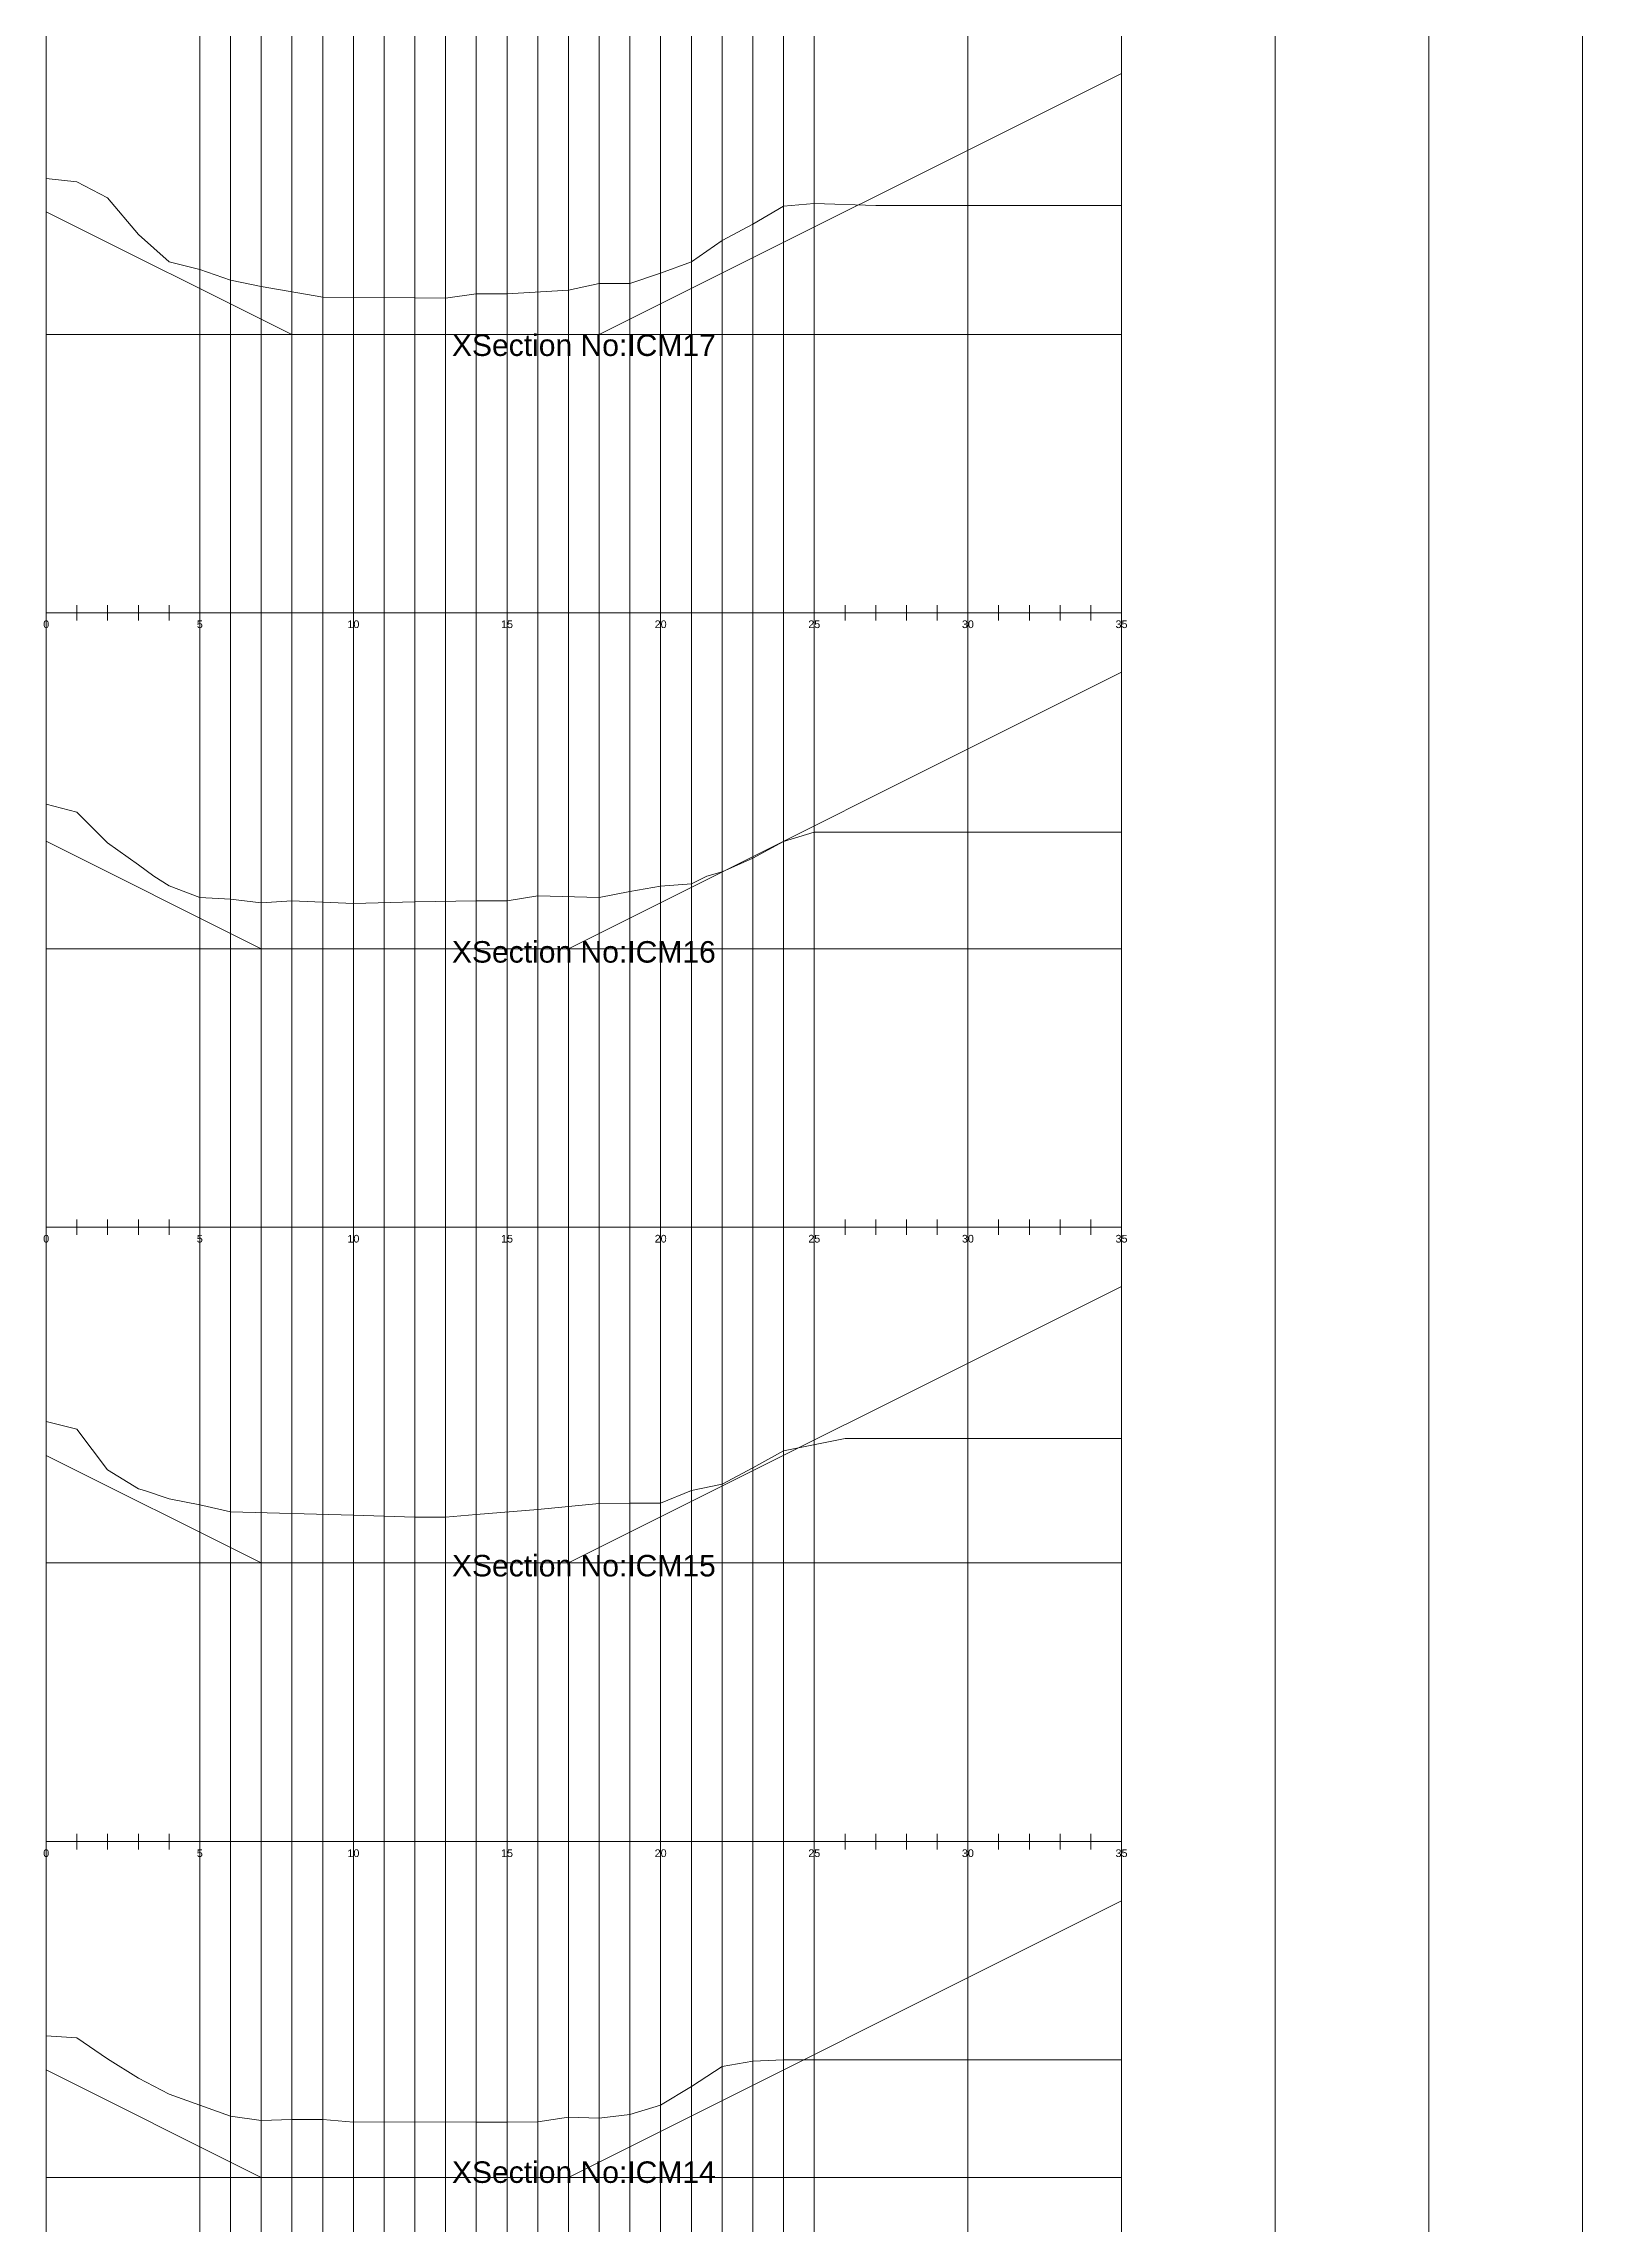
# Model space of a CAD drawing. Header units: inches. Extents: x 1000 to 1050, y 19 to 510.
# Drawn here: x 999.9 to 1050, y 307.5 to 378.5 of the extents above; entities that cross this region are included whole.
import ezdxf

# ---------------------------------------------------------------- set-up
doc = ezdxf.new("R2010")
doc.units = ezdxf.units.IN
doc.header["$LTSCALE"] = 7
doc.header["$MEASUREMENT"] = 0
doc.layers.add('Cross Section Labels', color=7, linetype='Continuous', lineweight=9)
doc.styles.get("Standard").update_dxf_attribs({"font": 'arial.ttf'})

msp = doc.modelspace()

# ---------------------------------------------------------------- linework, layer by layer
at = {"layer": 'Cross Section Labels'}
for p, q in [((1000, 510), (1000, 20)), ((1005, 510), (1005, 20)), ((1006, 260), (1006, 510)), ((1007, 260), (1007, 510)), ((1008, 260), (1008, 510)), ((1009, 260), (1009, 510)), ((1010, 510), (1010, 20)), ((1010, 260), (1010, 510)), ((1010, 260), (1010, 510)), ((1011, 260), (1011, 510)), ((1012, 260), (1012, 510)), ((1013, 260), (1013, 510)), ((1014, 260), (1014, 510)), ((1015, 510), (1015, 20)), ((1015, 260), (1015, 510)), ((1016, 260), (1016, 510)), ((1017, 260), (1017, 510)), ((1018, 260), (1018, 510)), ((1019, 260), (1019, 510)), ((1020, 510), (1020, 20)), ((1020, 260), (1020, 510)), ((1020, 260), (1020, 510)), ((1021, 260), (1021, 510)), ((1022, 260), (1022, 510)), ((1023, 260), (1023, 510)), ((1024, 260), (1024, 510)), ((1025, 510), (1025, 20)), ((1030, 510), (1030, 20)), ((1035, 510), (1035, 20)), ((1040, 510), (1040, 20)), ((1045, 510), (1045, 20)), ((1050, 510), (1050, 20)), ((1000, 369.05), (1035, 369.05)), ((1000, 349.06), (1035, 349.06)), ((1000, 329.07), (1035, 329.07)), ((1000, 309.07), (1035, 309.07))]:
    msp.add_line(p, q, dxfattribs=at)
for points in [[(1000, 373.05), (1008, 369.05), (1013, 369.05), (1018, 369.05), (1035, 377.55)], [(1035, 373.258), (1027, 373.258), (1025, 373.318), (1024, 373.228), (1023, 372.648), (1022, 372.118), (1021, 371.418), (1020, 371.048), (1019, 370.718), (1018, 370.718), (1017, 370.498), (1015, 370.378), (1014, 370.378), (1013, 370.238), (1011, 370.258), (1009, 370.268), (1007, 370.618), (1006, 370.828), (1005, 371.168), (1004, 371.418), (1003, 372.308), (1002, 373.508), (1001, 374.028), (1000, 374.138)], [(1000, 359.75), (1000, 360.25)], [(1000, 359.75), (1000, 360.25)], [(1000, 360), (1035, 360)], [(1000, 360), (1035, 360)], [(1001, 359.75), (1001, 360.25)], [(1001, 359.75), (1001, 360.25)], [(1002, 359.75), (1002, 360.25)], [(1002, 359.75), (1002, 360.25)], [(1003, 359.75), (1003, 360.25)], [(1003, 359.75), (1003, 360.25)], [(1004, 359.75), (1004, 360.25)], [(1004, 359.75), (1004, 360.25)], [(1005, 359.75), (1005, 360.25)], [(1005, 359.75), (1005, 360.25)], [(1006, 359.75), (1006, 360.25)], [(1006, 359.75), (1006, 360.25)], [(1007, 359.75), (1007, 360.25)], [(1007, 359.75), (1007, 360.25)], [(1008, 359.75), (1008, 360.25)], [(1008, 359.75), (1008, 360.25)], [(1009, 359.75), (1009, 360.25)], [(1009, 359.75), (1009, 360.25)], [(1010, 359.75), (1010, 360.25)], [(1010, 359.75), (1010, 360.25)], [(1011, 359.75), (1011, 360.25)], [(1011, 359.75), (1011, 360.25)], [(1012, 359.75), (1012, 360.25)], [(1012, 359.75), (1012, 360.25)], [(1013, 359.75), (1013, 360.25)], [(1013, 359.75), (1013, 360.25)], [(1014, 359.75), (1014, 360.25)], [(1014, 359.75), (1014, 360.25)], [(1015, 359.75), (1015, 360.25)], [(1015, 359.75), (1015, 360.25)], [(1016, 359.75), (1016, 360.25)], [(1016, 359.75), (1016, 360.25)], [(1017, 359.75), (1017, 360.25)], [(1017, 359.75), (1017, 360.25)], [(1018, 359.75), (1018, 360.25)], [(1018, 359.75), (1018, 360.25)], [(1019, 359.75), (1019, 360.25)], [(1019, 359.75), (1019, 360.25)], [(1020, 359.75), (1020, 360.25)], [(1020, 359.75), (1020, 360.25)], [(1021, 359.75), (1021, 360.25)], [(1021, 359.75), (1021, 360.25)], [(1022, 359.75), (1022, 360.25)], [(1022, 359.75), (1022, 360.25)], [(1023, 359.75), (1023, 360.25)], [(1023, 359.75), (1023, 360.25)], [(1024, 359.75), (1024, 360.25)], [(1024, 359.75), (1024, 360.25)], [(1025, 359.75), (1025, 360.25)], [(1025, 359.75), (1025, 360.25)], [(1026, 359.75), (1026, 360.25)], [(1026, 359.75), (1026, 360.25)], [(1027, 359.75), (1027, 360.25)], [(1027, 359.75), (1027, 360.25)], [(1028, 359.75), (1028, 360.25)], [(1028, 359.75), (1028, 360.25)], [(1029, 359.75), (1029, 360.25)], [(1029, 359.75), (1029, 360.25)], [(1030, 359.75), (1030, 360.25)], [(1030, 359.75), (1030, 360.25)], [(1031, 359.75), (1031, 360.25)], [(1031, 359.75), (1031, 360.25)], [(1032, 359.75), (1032, 360.25)], [(1032, 359.75), (1032, 360.25)], [(1033, 359.75), (1033, 360.25)], [(1033, 359.75), (1033, 360.25)], [(1034, 359.75), (1034, 360.25)], [(1034, 359.75), (1034, 360.25)], [(1035, 359.75), (1035, 360.25)], [(1035, 359.75), (1035, 360.25)], [(1000, 352.56), (1007, 349.06), (1012, 349.06), (1017, 349.06), (1035, 358.06)], [(1035, 352.857), (1035, 352.857), (1025, 352.857), (1024, 352.557), (1023, 352.007), (1022, 351.567), (1021.5, 351.426), (1021, 351.176), (1020, 351.096), (1019, 350.926), (1018, 350.726), (1016, 350.786), (1015, 350.626), (1014, 350.626), (1012, 350.586), (1010, 350.536), (1008, 350.626), (1007, 350.556), (1006, 350.676), (1005, 350.726), (1004, 351.106), (1003.5, 351.426), (1003, 351.794), (1002, 352.507), (1001, 353.507), (1000, 353.767)], [(1000, 339.75), (1000, 340.25)], [(1000, 339.75), (1000, 340.25)], [(1000, 340), (1035, 340)], [(1000, 340), (1035, 340)], [(1001, 339.75), (1001, 340.25)], [(1001, 339.75), (1001, 340.25)], [(1002, 339.75), (1002, 340.25)], [(1002, 339.75), (1002, 340.25)], [(1003, 339.75), (1003, 340.25)], [(1003, 339.75), (1003, 340.25)], [(1004, 339.75), (1004, 340.25)], [(1004, 339.75), (1004, 340.25)], [(1005, 339.75), (1005, 340.25)], [(1005, 339.75), (1005, 340.25)], [(1006, 339.75), (1006, 340.25)], [(1006, 339.75), (1006, 340.25)], [(1007, 339.75), (1007, 340.25)], [(1007, 339.75), (1007, 340.25)], [(1008, 339.75), (1008, 340.25)], [(1008, 339.75), (1008, 340.25)], [(1009, 339.75), (1009, 340.25)], [(1009, 339.75), (1009, 340.25)], [(1010, 339.75), (1010, 340.25)], [(1010, 339.75), (1010, 340.25)], [(1011, 339.75), (1011, 340.25)], [(1011, 339.75), (1011, 340.25)], [(1012, 339.75), (1012, 340.25)], [(1012, 339.75), (1012, 340.25)], [(1013, 339.75), (1013, 340.25)], [(1013, 339.75), (1013, 340.25)], [(1014, 339.75), (1014, 340.25)], [(1014, 339.75), (1014, 340.25)], [(1015, 339.75), (1015, 340.25)], [(1015, 339.75), (1015, 340.25)], [(1016, 339.75), (1016, 340.25)], [(1016, 339.75), (1016, 340.25)], [(1017, 339.75), (1017, 340.25)], [(1017, 339.75), (1017, 340.25)], [(1018, 339.75), (1018, 340.25)], [(1018, 339.75), (1018, 340.25)], [(1019, 339.75), (1019, 340.25)], [(1019, 339.75), (1019, 340.25)], [(1020, 339.75), (1020, 340.25)], [(1020, 339.75), (1020, 340.25)], [(1021, 339.75), (1021, 340.25)], [(1021, 339.75), (1021, 340.25)], [(1022, 339.75), (1022, 340.25)], [(1022, 339.75), (1022, 340.25)], [(1023, 339.75), (1023, 340.25)], [(1023, 339.75), (1023, 340.25)], [(1024, 339.75), (1024, 340.25)], [(1024, 339.75), (1024, 340.25)], [(1025, 339.75), (1025, 340.25)], [(1025, 339.75), (1025, 340.25)], [(1026, 339.75), (1026, 340.25)], [(1026, 339.75), (1026, 340.25)], [(1027, 339.75), (1027, 340.25)], [(1027, 339.75), (1027, 340.25)], [(1028, 339.75), (1028, 340.25)], [(1028, 339.75), (1028, 340.25)], [(1029, 339.75), (1029, 340.25)], [(1029, 339.75), (1029, 340.25)], [(1030, 339.75), (1030, 340.25)], [(1030, 339.75), (1030, 340.25)], [(1031, 339.75), (1031, 340.25)], [(1031, 339.75), (1031, 340.25)], [(1032, 339.75), (1032, 340.25)], [(1032, 339.75), (1032, 340.25)], [(1033, 339.75), (1033, 340.25)], [(1033, 339.75), (1033, 340.25)], [(1034, 339.75), (1034, 340.25)], [(1034, 339.75), (1034, 340.25)], [(1035, 339.75), (1035, 340.25)], [(1035, 339.75), (1035, 340.25)], [(1000, 332.57), (1007, 329.07), (1012, 329.07), (1017, 329.07), (1035, 338.07)], [(1035, 333.12), (1026, 333.12), (1024, 332.72), (1023, 332.17), (1022, 331.64), (1021, 331.432), (1020, 331.022), (1019, 331.012), (1018, 331.002), (1016, 330.812), (1014, 330.652), (1013, 330.562), (1012, 330.562), (1010, 330.622), (1008, 330.682), (1006, 330.732), (1005, 330.962), (1004, 331.162), (1003.2, 331.432), (1003, 331.48), (1002, 332.1), (1001, 333.43), (1000, 333.67)], [(1000, 319.75), (1000, 320.25)], [(1000, 319.75), (1000, 320.25)], [(1001, 319.75), (1001, 320.25)], [(1001, 319.75), (1001, 320.25)], [(1002, 319.75), (1002, 320.25)], [(1002, 319.75), (1002, 320.25)], [(1003, 319.75), (1003, 320.25)], [(1003, 319.75), (1003, 320.25)], [(1004, 319.75), (1004, 320.25)], [(1004, 319.75), (1004, 320.25)], [(1005, 319.75), (1005, 320.25)], [(1005, 319.75), (1005, 320.25)], [(1006, 319.75), (1006, 320.25)], [(1006, 319.75), (1006, 320.25)], [(1007, 319.75), (1007, 320.25)], [(1007, 319.75), (1007, 320.25)], [(1008, 319.75), (1008, 320.25)], [(1008, 319.75), (1008, 320.25)], [(1009, 319.75), (1009, 320.25)], [(1009, 319.75), (1009, 320.25)], [(1010, 319.75), (1010, 320.25)], [(1010, 319.75), (1010, 320.25)], [(1011, 319.75), (1011, 320.25)], [(1011, 319.75), (1011, 320.25)], [(1012, 319.75), (1012, 320.25)], [(1012, 319.75), (1012, 320.25)], [(1013, 319.75), (1013, 320.25)], [(1013, 319.75), (1013, 320.25)], [(1014, 319.75), (1014, 320.25)], [(1014, 319.75), (1014, 320.25)], [(1015, 319.75), (1015, 320.25)], [(1015, 319.75), (1015, 320.25)], [(1016, 319.75), (1016, 320.25)], [(1016, 319.75), (1016, 320.25)], [(1017, 319.75), (1017, 320.25)], [(1017, 319.75), (1017, 320.25)], [(1018, 319.75), (1018, 320.25)], [(1018, 319.75), (1018, 320.25)], [(1019, 319.75), (1019, 320.25)], [(1019, 319.75), (1019, 320.25)], [(1020, 319.75), (1020, 320.25)], [(1020, 319.75), (1020, 320.25)], [(1021, 319.75), (1021, 320.25)], [(1021, 319.75), (1021, 320.25)], [(1022, 319.75), (1022, 320.25)], [(1022, 319.75), (1022, 320.25)], [(1023, 319.75), (1023, 320.25)], [(1023, 319.75), (1023, 320.25)], [(1024, 319.75), (1024, 320.25)], [(1024, 319.75), (1024, 320.25)], [(1025, 319.75), (1025, 320.25)], [(1025, 319.75), (1025, 320.25)], [(1026, 319.75), (1026, 320.25)], [(1026, 319.75), (1026, 320.25)], [(1027, 319.75), (1027, 320.25)], [(1027, 319.75), (1027, 320.25)], [(1028, 319.75), (1028, 320.25)], [(1028, 319.75), (1028, 320.25)], [(1029, 319.75), (1029, 320.25)], [(1029, 319.75), (1029, 320.25)], [(1030, 319.75), (1030, 320.25)], [(1030, 319.75), (1030, 320.25)], [(1031, 319.75), (1031, 320.25)], [(1031, 319.75), (1031, 320.25)], [(1032, 319.75), (1032, 320.25)], [(1032, 319.75), (1032, 320.25)], [(1033, 319.75), (1033, 320.25)], [(1033, 319.75), (1033, 320.25)], [(1034, 319.75), (1034, 320.25)], [(1034, 319.75), (1034, 320.25)], [(1035, 319.75), (1035, 320.25)], [(1035, 319.75), (1035, 320.25)], [(1000, 320), (1035, 320)], [(1000, 320), (1035, 320)], [(1000, 312.57), (1007, 309.07), (1012, 309.07), (1017, 309.07), (1035, 318.07)], [(1035, 312.899), (1024, 312.899), (1023, 312.859), (1022, 312.679), (1021, 312.029), (1020, 311.428), (1019, 311.118), (1018, 310.998), (1017, 311.028), (1016, 310.878), (1015, 310.868), (1014, 310.868), (1012, 310.878), (1010, 310.868), (1009, 310.958), (1008, 310.958), (1007, 310.928), (1006, 311.068), (1005, 311.428), (1004, 311.779), (1003, 312.299), (1002, 312.929), (1001, 313.619), (1000, 313.679)]]:
    msp.add_lwpolyline(points, dxfattribs=at)

# ---------------------------------------------------------------- texts
for s, insert, char_height, attachment_point in [('XSection No:ICM17', (1017.5, 368.702), 0.7, 5), ('XSection No:ICM17', (1017.5, 368.702), 0.7, 5), ('0', (1000, 359.75), 0.25, 2), ('0', (1000, 359.75), 0.25, 2), ('5', (1005, 359.75), 0.25, 2), ('5', (1005, 359.75), 0.25, 2), ('10', (1010, 359.75), 0.25, 2), ('10', (1010, 359.75), 0.25, 2), ('15', (1015, 359.75), 0.25, 2), ('15', (1015, 359.75), 0.25, 2), ('20', (1020, 359.75), 0.25, 2), ('20', (1020, 359.75), 0.25, 2), ('25', (1025, 359.75), 0.25, 2), ('25', (1025, 359.75), 0.25, 2), ('30', (1030, 359.75), 0.25, 2), ('30', (1030, 359.75), 0.25, 2), ('35', (1035, 359.75), 0.25, 2), ('35', (1035, 359.75), 0.25, 2), ('XSection No:ICM16', (1017.5, 348.956), 0.7, 5), ('XSection No:ICM16', (1017.5, 348.956), 0.7, 5), ('0', (1000, 339.75), 0.25, 2), ('0', (1000, 339.75), 0.25, 2), ('5', (1005, 339.75), 0.25, 2), ('5', (1005, 339.75), 0.25, 2), ('10', (1010, 339.75), 0.25, 2), ('10', (1010, 339.75), 0.25, 2), ('15', (1015, 339.75), 0.25, 2), ('15', (1015, 339.75), 0.25, 2), ('20', (1020, 339.75), 0.25, 2), ('20', (1020, 339.75), 0.25, 2), ('25', (1025, 339.75), 0.25, 2), ('25', (1025, 339.75), 0.25, 2), ('30', (1030, 339.75), 0.25, 2), ('30', (1030, 339.75), 0.25, 2), ('35', (1035, 339.75), 0.25, 2), ('35', (1035, 339.75), 0.25, 2), ('XSection No:ICM15', (1017.5, 328.978), 0.7, 5), ('XSection No:ICM15', (1017.5, 328.978), 0.7, 5), ('0', (1000, 319.75), 0.25, 2), ('0', (1000, 319.75), 0.25, 2), ('5', (1005, 319.75), 0.25, 2), ('5', (1005, 319.75), 0.25, 2), ('10', (1010, 319.75), 0.25, 2), ('10', (1010, 319.75), 0.25, 2), ('15', (1015, 319.75), 0.25, 2), ('15', (1015, 319.75), 0.25, 2), ('20', (1020, 319.75), 0.25, 2), ('20', (1020, 319.75), 0.25, 2), ('25', (1025, 319.75), 0.25, 2), ('25', (1025, 319.75), 0.25, 2), ('30', (1030, 319.75), 0.25, 2), ('30', (1030, 319.75), 0.25, 2), ('35', (1035, 319.75), 0.25, 2), ('35', (1035, 319.75), 0.25, 2), ('XSection No:ICM14', (1017.5, 309.238), 0.7, 5), ('XSection No:ICM14', (1017.5, 309.238), 0.7, 5)]:
    msp.add_mtext(s, dxfattribs=dict(at, insert=insert, char_height=char_height, attachment_point=attachment_point))

doc.saveas('drawing.dxf')
